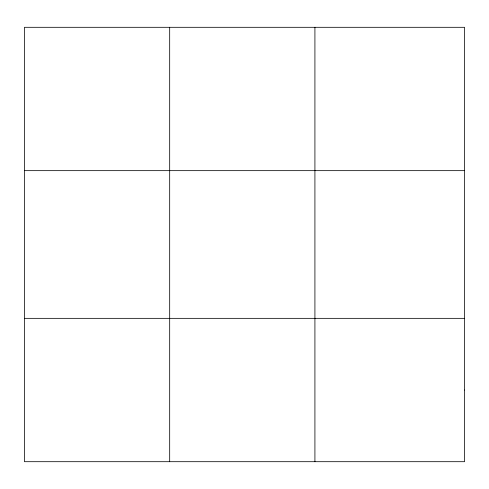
<?xml version="1.0" encoding="UTF-8"?>
<svg xmlns="http://www.w3.org/2000/svg" width="489" height="489" viewBox="0 0 489 489"><rect width="100%" height="100%" fill="white"/><g stroke="black" fill="none" stroke-linecap="round" stroke-linejoin="round"><path stroke-width="0.73" d="M169.683 27.305L169.683 461.695M314.916 27.305L314.916 461.695M24.45 170.655L464.55 170.655M24.45 318.345L464.55 318.345M464.55 390.02L464.55 461.695L24.45 461.695L24.45 27.305L464.55 27.305L464.55 390.02"/></g></svg>
